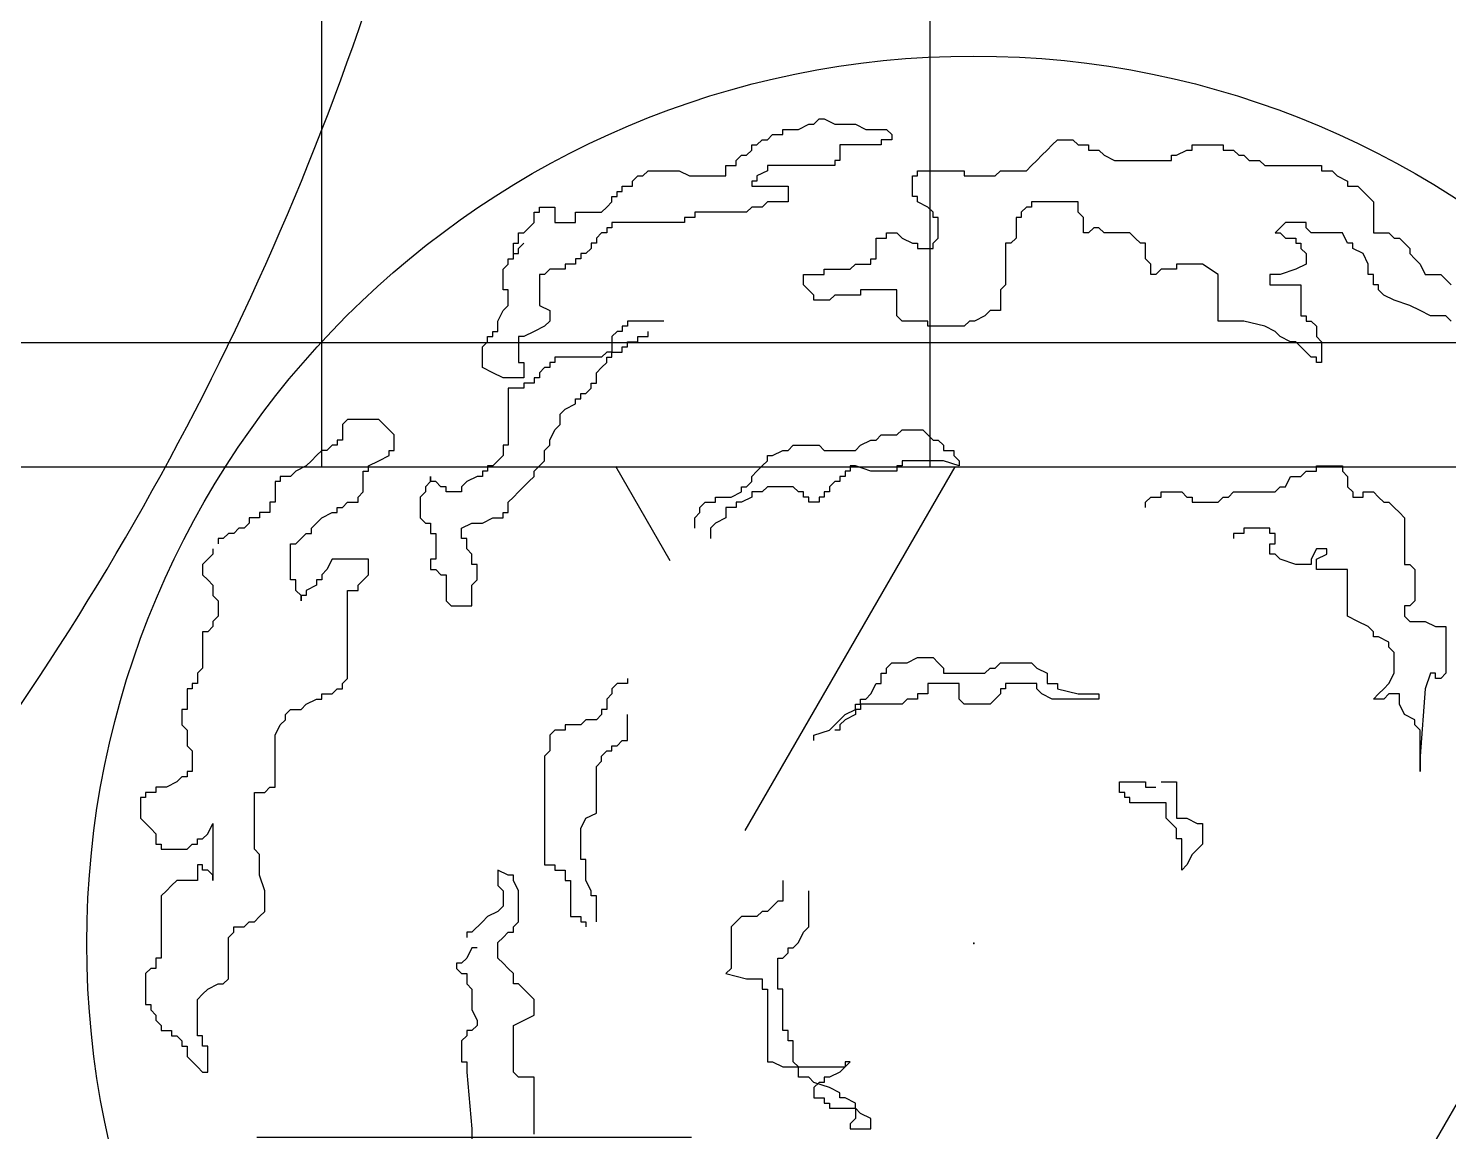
# Model space of a CAD drawing. Extents: x 941299 to 942979, y 2579300 to 2579597.
# Drawn here: x 942307.833 to 942310.427, y 2579403.168 to 2579405.182 of the extents above; entities that cross this region are included whole.
import ezdxf

# ---------------------------------------------------------------- set-up
doc = ezdxf.new("R2010")
doc.units = 0
doc.layers.add('fz', color=7, linetype='CONTINUOUS')
doc.layers.add('绿化工程', color=3, linetype='CONTINUOUS')

# ---------------------------------------------------------------- blocks, each defined once
blk = doc.blocks.new('dys')
at = {"layer": '绿化工程'}
for start, end in [(179.3736, 202.2438), (323.3736, 346.2438)]:
    blk.add_arc((0, 0), 5.3048, start, end, dxfattribs=at)
blk = doc.blocks.new('hg')
at = {"layer": '绿化工程', "color": 3}
for p, q in [((-0.2919, 1.4957), (-0.2824, 1.5051)), ((-0.2824, 1.5051), (-0.2729, 1.5051)), ((-0.2729, 1.5051), (-0.254, 1.4957)), ((-0.3486, 1.4767), (-0.3486, 1.4862)), ((-0.3486, 1.4862), (-0.3203, 1.4862)), ((-0.3203, 1.4862), (-0.3013, 1.4957)), ((-0.3013, 1.4957), (-0.2919, 1.4957)), ((-0.254, 1.4957), (-0.2162, 1.4957)), ((-0.2162, 1.4957), (-0.1972, 1.4862)), ((-0.1972, 1.4862), (-0.1594, 1.4862)), ((-0.1594, 1.4862), (-0.1499, 1.4767)), ((-0.4054, 1.4484), (-0.4054, 1.4578)), ((-0.4054, 1.4578), (-0.3959, 1.4578)), ((-0.3959, 1.4578), (-0.3865, 1.4673)), ((-0.3865, 1.4673), (-0.377, 1.4673)), ((-0.377, 1.4673), (-0.3676, 1.4767)), ((-0.3676, 1.4767), (-0.3486, 1.4767)), ((-0.1689, 1.4578), (-0.2446, 1.4578)), ((-0.2446, 1.4578), (-0.2446, 1.4295)), ((-0.1499, 1.4673), (-0.1689, 1.4673)), ((-0.1689, 1.4673), (-0.1689, 1.4578)), ((-0.1499, 1.4767), (-0.1499, 1.4673)), ((0.1339, 1.4484), (0.1434, 1.4578)), ((0.1434, 1.4578), (0.1529, 1.4673)), ((0.1529, 1.4673), (0.1812, 1.4673)), ((0.1812, 1.4673), (0.1907, 1.4578)), ((0.1907, 1.4578), (0.2096, 1.4578)), ((0.2096, 1.4578), (0.2096, 1.4484)), ((0.3989, 1.4484), (0.3989, 1.4578)), ((0.3989, 1.4578), (0.4557, 1.4578)), ((0.4557, 1.4578), (0.4557, 1.4484)), ((-0.4338, 1.4295), (-0.4243, 1.4389)), ((-0.4338, 1.42), (-0.4338, 1.4295)), ((-0.4243, 1.4389), (-0.4149, 1.4389)), ((-0.4149, 1.4389), (-0.4054, 1.4484)), ((-0.2446, 1.4295), (-0.254, 1.4295)), ((-0.254, 1.4295), (-0.254, 1.42)), ((0.1056, 1.42), (0.115, 1.4295)), ((0.115, 1.4295), (0.1245, 1.4389)), ((0.1245, 1.4389), (0.1339, 1.4484)), ((0.2096, 1.4484), (0.2286, 1.4484)), ((0.2286, 1.4484), (0.238, 1.4389)), ((0.238, 1.4389), (0.2569, 1.4295)), ((0.2569, 1.4295), (0.361, 1.4295)), ((0.361, 1.4295), (0.361, 1.4389)), ((0.361, 1.4389), (0.3705, 1.4389)), ((0.3705, 1.4389), (0.3894, 1.4484)), ((0.3894, 1.4484), (0.3989, 1.4484)), ((0.4557, 1.4484), (0.4746, 1.4484)), ((0.4746, 1.4484), (0.484, 1.4389)), ((0.484, 1.4389), (0.4935, 1.4389)), ((0.4935, 1.4389), (0.503, 1.4295)), ((0.503, 1.4295), (0.5219, 1.4295)), ((0.5219, 1.4295), (0.5314, 1.42)), ((-0.623, 1.3916), (-0.6136, 1.4011)), ((-0.6136, 1.4011), (-0.6041, 1.4011)), ((-0.6041, 1.4011), (-0.5947, 1.4105)), ((-0.5947, 1.4105), (-0.5379, 1.4105)), ((-0.5379, 1.4105), (-0.519, 1.4011)), ((-0.519, 1.4011), (-0.4527, 1.4011)), ((-0.4527, 1.4011), (-0.4527, 1.42)), ((-0.4527, 1.42), (-0.4338, 1.42)), ((-0.377, 1.4105), (-0.3959, 1.4011)), ((-0.3959, 1.4011), (-0.3959, 1.3916)), ((-0.377, 1.42), (-0.377, 1.4105)), ((-0.254, 1.42), (-0.377, 1.42)), ((-0.1121, 1.3633), (-0.1121, 1.4011)), ((-0.1121, 1.4011), (-0.1026, 1.4011)), ((-0.1026, 1.4011), (-0.1026, 1.4105)), ((-0.1026, 1.4105), (-0.0175, 1.4105)), ((-0.0175, 1.4105), (-0.0175, 1.4011)), ((-0.0175, 1.4011), (0.0204, 1.4011)), ((0.0015, 1.4011), (0.0393, 1.4011)), ((0.0393, 1.4011), (0.0488, 1.4105)), ((0.0488, 1.4105), (0.0961, 1.4105)), ((0.0961, 1.4105), (0.1056, 1.42)), ((0.5314, 1.42), (0.6354, 1.42)), ((0.6354, 1.42), (0.6354, 1.4105)), ((0.6354, 1.4105), (0.6544, 1.4105)), ((0.6544, 1.4105), (0.6638, 1.4011)), ((0.6638, 1.4011), (0.6827, 1.3916)), ((-0.642, 1.3727), (-0.642, 1.3822)), ((-0.642, 1.3822), (-0.623, 1.3822)), ((-0.623, 1.3822), (-0.623, 1.3916)), ((-0.3959, 1.3916), (-0.4054, 1.3916)), ((-0.4054, 1.3916), (-0.4054, 1.3822)), ((-0.4054, 1.3822), (-0.3392, 1.3822)), ((-0.3392, 1.3822), (-0.3392, 1.3538)), ((0.6827, 1.3916), (0.6827, 1.3822)), ((0.6827, 1.3822), (0.7017, 1.3822)), ((0.7017, 1.3822), (0.7111, 1.3727)), ((-0.6704, 1.3444), (-0.6609, 1.3538)), ((-0.6609, 1.3538), (-0.6609, 1.3633)), ((-0.6609, 1.3633), (-0.6514, 1.3633)), ((-0.6514, 1.3633), (-0.6514, 1.3727)), ((-0.6514, 1.3727), (-0.642, 1.3727)), ((-0.377, 1.3538), (-0.3865, 1.3444)), ((-0.3392, 1.3538), (-0.377, 1.3538)), ((-0.1026, 1.3633), (-0.1121, 1.3633)), ((-0.1026, 1.3538), (-0.1026, 1.3633)), ((-0.0837, 1.3444), (-0.1026, 1.3538)), ((0.1907, 1.3538), (0.1056, 1.3538)), ((0.1056, 1.3538), (0.1056, 1.3444)), ((0.1907, 1.3349), (0.1907, 1.3538)), ((0.7111, 1.3727), (0.7301, 1.3538)), ((0.7301, 1.3538), (0.7301, 1.2971)), ((-0.8028, 1.316), (-0.8028, 1.3349)), ((-0.8028, 1.3349), (-0.7934, 1.3349)), ((-0.7934, 1.3349), (-0.7934, 1.3444)), ((-0.7934, 1.3444), (-0.765, 1.3444)), ((-0.765, 1.3444), (-0.765, 1.316)), ((-0.7271, 1.316), (-0.7271, 1.3349)), ((-0.7271, 1.3349), (-0.6798, 1.3349)), ((-0.6798, 1.3349), (-0.6704, 1.3444)), ((-0.5095, 1.3254), (-0.5284, 1.3254)), ((-0.5284, 1.3254), (-0.5284, 1.316)), ((-0.4149, 1.3349), (-0.5095, 1.3349)), ((-0.5095, 1.3349), (-0.5095, 1.3254)), ((-0.4054, 1.3444), (-0.4149, 1.3349)), ((-0.3865, 1.3444), (-0.4054, 1.3444)), ((-0.0742, 1.3349), (-0.0837, 1.3444)), ((-0.0742, 1.3254), (-0.0742, 1.3349)), ((-0.0648, 1.3254), (-0.0742, 1.3254)), ((-0.0648, 1.2876), (-0.0648, 1.3254)), ((0.0866, 1.3254), (0.0772, 1.3254)), ((0.0772, 1.3254), (0.0772, 1.2876)), ((0.0961, 1.3444), (0.0866, 1.3349)), ((0.0866, 1.3349), (0.0866, 1.3254)), ((0.1056, 1.3444), (0.0961, 1.3444)), ((0.2002, 1.3254), (0.1907, 1.3349)), ((0.2002, 1.2971), (0.2002, 1.3254)), ((-0.8312, 1.2782), (-0.8312, 1.2971)), ((-0.8312, 1.2971), (-0.8218, 1.2971)), ((-0.8218, 1.2971), (-0.8028, 1.316)), ((-0.765, 1.316), (-0.7271, 1.316)), ((-0.6798, 1.2971), (-0.6893, 1.2876)), ((-0.6704, 1.2971), (-0.6798, 1.2971)), ((-0.6609, 1.3065), (-0.6704, 1.3065)), ((-0.6704, 1.3065), (-0.6704, 1.2971)), ((-0.5284, 1.316), (-0.6609, 1.316)), ((-0.6609, 1.316), (-0.6609, 1.3065)), ((-0.1594, 1.2876), (-0.1594, 1.2971)), ((-0.1594, 1.2971), (-0.1405, 1.2971)), ((-0.1405, 1.2971), (-0.131, 1.2876)), ((0.2096, 1.2971), (0.2002, 1.2971)), ((0.2191, 1.3065), (0.2096, 1.2971)), ((0.2286, 1.3065), (0.2191, 1.3065)), ((0.238, 1.2971), (0.2286, 1.3065)), ((0.2853, 1.2971), (0.238, 1.2971)), ((0.2948, 1.2876), (0.2853, 1.2971)), ((0.5597, 1.3065), (0.5503, 1.2971)), ((0.5503, 1.2971), (0.5597, 1.2971)), ((0.5692, 1.316), (0.5597, 1.3065)), ((0.5597, 1.2971), (0.5692, 1.2876)), ((0.607, 1.316), (0.5692, 1.316)), ((0.607, 1.3065), (0.607, 1.316)), ((0.6165, 1.2971), (0.607, 1.3065)), ((0.6733, 1.2971), (0.6165, 1.2971)), ((0.6827, 1.2782), (0.6733, 1.2971)), ((0.7301, 1.2971), (0.7584, 1.2971)), ((0.7584, 1.2971), (0.7679, 1.2876)), ((-0.8407, 1.2593), (-0.8407, 1.2782)), ((-0.8407, 1.2782), (-0.8312, 1.2782)), ((-0.8312, 1.2687), (-0.8218, 1.2782)), ((-0.6893, 1.2782), (-0.6987, 1.2782)), ((-0.6987, 1.2782), (-0.6987, 1.2687)), ((-0.6893, 1.2876), (-0.6893, 1.2782)), ((-0.1783, 1.2498), (-0.1783, 1.2876)), ((-0.1783, 1.2876), (-0.1594, 1.2876)), ((-0.131, 1.2876), (-0.1121, 1.2782)), ((-0.1121, 1.2782), (-0.1026, 1.2782)), ((-0.1026, 1.2782), (-0.1026, 1.2687)), ((-0.0742, 1.2782), (-0.0648, 1.2876)), ((-0.0742, 1.2687), (-0.0742, 1.2782)), ((0.0677, 1.2782), (0.0582, 1.2782)), ((0.0582, 1.2782), (0.0582, 1.2025)), ((0.0772, 1.2876), (0.0677, 1.2782)), ((0.3043, 1.2782), (0.2948, 1.2876)), ((0.3137, 1.2782), (0.3043, 1.2782)), ((0.3137, 1.2498), (0.3137, 1.2782)), ((0.5692, 1.2876), (0.5881, 1.2876)), ((0.5881, 1.2876), (0.5881, 1.2782)), ((0.5881, 1.2782), (0.5976, 1.2782)), ((0.5976, 1.2782), (0.5976, 1.2687)), ((0.6922, 1.2782), (0.6827, 1.2782)), ((0.6922, 1.2687), (0.6922, 1.2782)), ((0.7679, 1.2876), (0.7774, 1.2876)), ((0.7774, 1.2876), (0.7963, 1.2687)), ((-0.8501, 1.2403), (-0.8501, 1.2498)), ((-0.8501, 1.2498), (-0.8407, 1.2498)), ((-0.8407, 1.2498), (-0.8407, 1.2593)), ((-0.8407, 1.2593), (-0.8312, 1.2593)), ((-0.8312, 1.2593), (-0.8312, 1.2687)), ((-0.7177, 1.2498), (-0.7271, 1.2498)), ((-0.7271, 1.2498), (-0.7271, 1.2403)), ((-0.7082, 1.2593), (-0.7177, 1.2593)), ((-0.7177, 1.2593), (-0.7177, 1.2498)), ((-0.6987, 1.2687), (-0.7082, 1.2593)), ((-0.1878, 1.2403), (-0.1878, 1.2498)), ((-0.1878, 1.2498), (-0.1783, 1.2498)), ((-0.1026, 1.2687), (-0.0742, 1.2687)), ((0.3232, 1.2403), (0.3137, 1.2498)), ((0.5976, 1.2687), (0.607, 1.2593)), ((0.607, 1.2593), (0.607, 1.2403)), ((0.7111, 1.2593), (0.6922, 1.2687)), ((0.7206, 1.2403), (0.7111, 1.2593)), ((0.7963, 1.2687), (0.7963, 1.2593)), ((0.7963, 1.2593), (0.8058, 1.2498)), ((0.8058, 1.2498), (0.8152, 1.2403)), ((-0.8596, 1.2309), (-0.8501, 1.2403)), ((-0.8596, 1.1931), (-0.8596, 1.2309)), ((-0.7839, 1.2214), (-0.7934, 1.2214)), ((-0.7934, 1.2214), (-0.7934, 1.1647)), ((-0.7744, 1.2309), (-0.7839, 1.2214)), ((-0.7461, 1.2309), (-0.7744, 1.2309)), ((-0.7271, 1.2403), (-0.7461, 1.2403)), ((-0.7461, 1.2403), (-0.7461, 1.2309)), ((-0.3108, 1.2025), (-0.3108, 1.2214)), ((-0.3108, 1.2214), (-0.2729, 1.2214)), ((-0.2729, 1.2214), (-0.2729, 1.2309)), ((-0.2729, 1.2309), (-0.2256, 1.2309)), ((-0.2256, 1.2309), (-0.2162, 1.2403)), ((-0.2162, 1.2403), (-0.1878, 1.2403)), ((0.3232, 1.2214), (0.3232, 1.2403)), ((0.3326, 1.2214), (0.3232, 1.2214)), ((0.3421, 1.2309), (0.3326, 1.2214)), ((0.3705, 1.2309), (0.3421, 1.2309)), ((0.4178, 1.2403), (0.3705, 1.2403)), ((0.3705, 1.2403), (0.3705, 1.2309)), ((0.4462, 1.2214), (0.4178, 1.2403)), ((0.4462, 1.1363), (0.4462, 1.2214)), ((0.5597, 1.2214), (0.5408, 1.2214)), ((0.5408, 1.2214), (0.5408, 1.2025)), ((0.5881, 1.2309), (0.5597, 1.2214)), ((0.607, 1.2403), (0.5881, 1.2309)), ((0.7206, 1.2214), (0.7206, 1.2403)), ((0.7301, 1.2214), (0.7206, 1.2214)), ((0.7301, 1.2025), (0.7301, 1.2214)), ((0.8152, 1.2403), (0.8247, 1.2214)), ((0.8247, 1.2214), (0.8531, 1.2214)), ((0.8531, 1.2214), (0.872, 1.2025)), ((-0.2919, 1.1836), (-0.3108, 1.2025)), ((0.0582, 1.2025), (0.0488, 1.1931)), ((0.5408, 1.2025), (0.5976, 1.2025)), ((0.5976, 1.2025), (0.5976, 1.1458)), ((0.7395, 1.2025), (0.7301, 1.2025)), ((0.7395, 1.1931), (0.7395, 1.2025)), ((-0.8501, 1.1931), (-0.8596, 1.1931)), ((-0.8501, 1.1647), (-0.8501, 1.1931)), ((-0.2919, 1.1742), (-0.2919, 1.1836)), ((-0.2635, 1.1742), (-0.2919, 1.1742)), ((-0.254, 1.1836), (-0.2635, 1.1742)), ((-0.2067, 1.1836), (-0.254, 1.1836)), ((-0.1405, 1.1931), (-0.2067, 1.1931)), ((-0.2067, 1.1931), (-0.2067, 1.1836)), ((-0.1405, 1.1458), (-0.1405, 1.1931)), ((0.0488, 1.1931), (0.0488, 1.1552)), ((0.749, 1.1836), (0.7395, 1.1931)), ((0.7679, 1.1742), (0.749, 1.1836)), ((0.7963, 1.1647), (0.7679, 1.1742)), ((-0.8691, 1.1363), (-0.8596, 1.1552)), ((-0.8596, 1.1552), (-0.8501, 1.1647)), ((-0.7934, 1.1647), (-0.7744, 1.1552)), ((-0.7744, 1.1552), (-0.7744, 1.1363)), ((-0.131, 1.1363), (-0.1405, 1.1458)), ((0.0204, 1.1458), (0.0015, 1.1363)), ((0.0299, 1.1552), (0.0204, 1.1458)), ((0.0488, 1.1552), (0.0299, 1.1552)), ((0.5976, 1.1458), (0.607, 1.1458)), ((0.607, 1.1458), (0.607, 1.1363)), ((0.8152, 1.1552), (0.7963, 1.1647)), ((0.8341, 1.1458), (0.8152, 1.1552)), ((0.8625, 1.1458), (0.8341, 1.1458)), ((0.872, 1.1363), (0.8625, 1.1458)), ((-0.8785, 1.108), (-0.8785, 1.1174)), ((-0.8785, 1.1174), (-0.8691, 1.1174)), ((-0.8691, 1.1174), (-0.8691, 1.1363)), ((-0.8028, 1.1174), (-0.8218, 1.108)), ((-0.7839, 1.1269), (-0.8028, 1.1174)), ((-0.7744, 1.1363), (-0.7839, 1.1269)), ((-0.6514, 1.1174), (-0.6609, 1.108)), ((-0.642, 1.1174), (-0.6514, 1.1174)), ((-0.6325, 1.1269), (-0.642, 1.1269)), ((-0.642, 1.1269), (-0.642, 1.1174)), ((-0.5663, 1.1363), (-0.6325, 1.1363)), ((-0.6325, 1.1363), (-0.6325, 1.1269)), ((-0.5947, 1.108), (-0.5947, 1.1174)), ((-0.0837, 1.1363), (-0.131, 1.1363)), ((-0.0837, 1.1269), (-0.0837, 1.1363)), ((-0.0175, 1.1269), (-0.0837, 1.1269)), ((-0.008, 1.1363), (-0.0175, 1.1269)), ((0.0015, 1.1363), (-0.008, 1.1363)), ((0.4935, 1.1363), (0.4462, 1.1363)), ((0.5314, 1.1269), (0.4935, 1.1363)), ((0.5503, 1.1174), (0.5314, 1.1269)), ((0.5597, 1.108), (0.5503, 1.1174)), ((0.607, 1.1363), (0.6165, 1.1363)), ((0.6165, 1.1363), (0.626, 1.1269)), ((0.626, 1.1269), (0.626, 1.108)), ((-0.8974, 1.089), (-0.888, 1.0985)), ((-0.888, 1.0985), (-0.888, 1.108)), ((-0.888, 1.108), (-0.8785, 1.108)), ((-0.8218, 1.108), (-0.8312, 1.108)), ((-0.8312, 1.108), (-0.8312, 1.0607)), ((-0.6609, 1.108), (-0.6609, 1.0796)), ((-0.6325, 1.089), (-0.6325, 1.0985)), ((-0.6325, 1.0985), (-0.6136, 1.0985)), ((-0.6136, 1.0985), (-0.6136, 1.108)), ((-0.6136, 1.108), (-0.5947, 1.108)), ((0.5787, 1.0985), (0.5597, 1.108)), ((0.5881, 1.0985), (0.5787, 1.0985)), ((0.607, 1.0796), (0.5881, 1.0985)), ((0.626, 1.108), (0.6354, 1.0985)), ((0.6354, 1.0985), (0.6354, 1.0607)), ((-0.8974, 1.0512), (-0.8974, 1.089)), ((-0.6798, 1.0701), (-0.765, 1.0701)), ((-0.765, 1.0701), (-0.765, 1.0607)), ((-0.6704, 1.0796), (-0.6798, 1.0701)), ((-0.6609, 1.0796), (-0.6704, 1.0796)), ((-0.6704, 1.0607), (-0.6704, 1.0701)), ((-0.6704, 1.0701), (-0.6609, 1.0701)), ((-0.6609, 1.0701), (-0.6609, 1.0796)), ((-0.6609, 1.0796), (-0.642, 1.0796)), ((-0.642, 1.0796), (-0.642, 1.089)), ((-0.642, 1.089), (-0.6325, 1.089)), ((0.6165, 1.0701), (0.607, 1.0796)), ((0.626, 1.0701), (0.6165, 1.0701)), ((0.626, 1.0607), (0.626, 1.0701)), ((-0.8785, 1.0418), (-0.8974, 1.0512)), ((-0.8596, 1.0323), (-0.8785, 1.0418)), ((-0.8312, 1.0607), (-0.8218, 1.0607)), ((-0.8218, 1.0607), (-0.8218, 1.0323)), ((-0.7839, 1.0512), (-0.7934, 1.0418)), ((-0.7934, 1.0418), (-0.7934, 1.0323)), ((-0.7744, 1.0512), (-0.7839, 1.0512)), ((-0.765, 1.0607), (-0.7744, 1.0607)), ((-0.7744, 1.0607), (-0.7744, 1.0512)), ((-0.6893, 1.0418), (-0.6798, 1.0512)), ((-0.6893, 1.0229), (-0.6893, 1.0418)), ((-0.6798, 1.0512), (-0.6704, 1.0607)), ((0.6354, 1.0607), (0.626, 1.0607)), ((-0.8218, 1.0323), (-0.8596, 1.0323)), ((-0.8218, 1.0134), (-0.8501, 1.0134)), ((-0.8501, 1.0134), (-0.8501, 0.9094)), ((-0.8028, 1.0229), (-0.8218, 1.0229)), ((-0.8218, 1.0229), (-0.8218, 1.0134)), ((-0.7934, 1.0323), (-0.8028, 1.0323)), ((-0.8028, 1.0323), (-0.8028, 1.0229)), ((-0.7082, 1.0039), (-0.6987, 1.0134)), ((-0.6987, 1.0134), (-0.6987, 1.0229)), ((-0.6987, 1.0229), (-0.6893, 1.0229)), ((-0.7271, 0.985), (-0.7271, 0.9945)), ((-0.7271, 0.9945), (-0.7177, 0.9945)), ((-0.7177, 0.9945), (-0.7177, 1.0039)), ((-0.7177, 1.0039), (-0.7082, 1.0039)), ((-0.7555, 0.9661), (-0.7461, 0.9756)), ((-0.7555, 0.9472), (-0.7555, 0.9661)), ((-0.7461, 0.9756), (-0.7271, 0.985)), ((-1.1435, 0.9567), (-1.1529, 0.9472)), ((-1.1529, 0.9472), (-1.1529, 0.9188)), ((-1.0867, 0.9567), (-1.1435, 0.9567)), ((-1.0772, 0.9472), (-1.0867, 0.9567)), ((-1.0678, 0.9378), (-1.0772, 0.9472)), ((-1.0583, 0.9283), (-1.0678, 0.9378)), ((-0.7744, 0.9188), (-0.765, 0.9378)), ((-0.765, 0.9378), (-0.7555, 0.9472)), ((-0.1405, 0.9283), (-0.131, 0.9378)), ((-0.131, 0.9378), (-0.0932, 0.9378)), ((-0.0932, 0.9378), (-0.0837, 0.9283)), ((-1.1719, 0.9094), (-1.1813, 0.8999)), ((-1.1624, 0.9094), (-1.1719, 0.9094)), ((-1.1529, 0.9188), (-1.1624, 0.9188)), ((-1.1624, 0.9188), (-1.1624, 0.9094)), ((-1.0583, 0.8999), (-1.0583, 0.9283)), ((-0.8501, 0.9094), (-0.8596, 0.9094)), ((-0.8596, 0.9094), (-0.8596, 0.8905)), ((-0.7839, 0.8999), (-0.7744, 0.9094)), ((-0.7744, 0.9094), (-0.7744, 0.9188)), ((-0.3392, 0.8999), (-0.3297, 0.9094)), ((-0.3297, 0.9094), (-0.2824, 0.9094)), ((-0.2824, 0.9094), (-0.2729, 0.8999)), ((-0.2162, 0.8999), (-0.2067, 0.9094)), ((-0.2067, 0.9094), (-0.1878, 0.9188)), ((-0.1878, 0.9188), (-0.1783, 0.9188)), ((-0.1783, 0.9188), (-0.1689, 0.9283)), ((-0.1689, 0.9283), (-0.1405, 0.9283)), ((-0.0837, 0.9283), (-0.0742, 0.9188)), ((-0.0742, 0.9188), (-0.0648, 0.9188)), ((-0.0648, 0.9188), (-0.0553, 0.9094)), ((-0.0553, 0.9094), (-0.0553, 0.8999)), ((-1.2002, 0.8905), (-1.2097, 0.881)), ((-1.1908, 0.8999), (-1.2002, 0.8905)), ((-1.1813, 0.8999), (-1.1908, 0.8999)), ((-1.0867, 0.881), (-1.0678, 0.8905)), ((-1.0678, 0.8905), (-1.0678, 0.8999)), ((-1.0678, 0.8999), (-1.0583, 0.8999)), ((-0.8596, 0.8905), (-0.8691, 0.881)), ((-0.7839, 0.881), (-0.7839, 0.8999)), ((-0.377, 0.881), (-0.377, 0.8905)), ((-0.377, 0.8905), (-0.3676, 0.8905)), ((-0.3676, 0.8905), (-0.3486, 0.8999)), ((-0.3486, 0.8999), (-0.3392, 0.8999)), ((-0.2729, 0.8999), (-0.2162, 0.8999)), ((-0.0553, 0.8999), (-0.0364, 0.8999)), ((-0.0364, 0.8999), (-0.0364, 0.8905)), ((-0.0364, 0.8905), (-0.0269, 0.881)), ((-1.2381, 0.8621), (-1.2476, 0.8527)), ((-1.2192, 0.8716), (-1.2381, 0.8621)), ((-1.2097, 0.881), (-1.2192, 0.8716)), ((-1.1151, 0.8243), (-1.1151, 0.8621)), ((-1.1151, 0.8621), (-1.1056, 0.8621)), ((-1.1056, 0.8716), (-1.0867, 0.881)), ((-1.1056, 0.8621), (-1.1056, 0.8716)), ((-0.888, 0.8621), (-0.8974, 0.8621)), ((-0.8974, 0.8621), (-0.8974, 0.8527)), ((-0.8785, 0.8716), (-0.888, 0.8716)), ((-0.888, 0.8716), (-0.888, 0.8621)), ((-0.8691, 0.881), (-0.8785, 0.8716)), ((-0.8028, 0.8621), (-0.7934, 0.8716)), ((-0.8028, 0.8527), (-0.8028, 0.8621)), ((-0.7934, 0.8716), (-0.7839, 0.881)), ((-0.4054, 0.8527), (-0.3959, 0.8621)), ((-0.3959, 0.8621), (-0.3865, 0.8716)), ((-0.3865, 0.8716), (-0.377, 0.881)), ((-0.2256, 0.8621), (-0.2351, 0.8621)), ((-0.2351, 0.8621), (-0.2351, 0.8527)), ((-0.2162, 0.8716), (-0.2256, 0.8716)), ((-0.2256, 0.8716), (-0.2256, 0.8621)), ((-0.1878, 0.8621), (-0.2162, 0.8716)), ((-0.1405, 0.8621), (-0.1878, 0.8621)), ((-0.131, 0.8716), (-0.1405, 0.8716)), ((-0.1405, 0.8716), (-0.1405, 0.8621)), ((-0.0553, 0.881), (-0.131, 0.881)), ((-0.131, 0.881), (-0.131, 0.8716)), ((-0.0269, 0.8716), (-0.0553, 0.881)), ((-0.0269, 0.881), (-0.0269, 0.8716)), ((0.5976, 0.8527), (0.607, 0.8621)), ((0.607, 0.8621), (0.626, 0.8621)), ((0.626, 0.8621), (0.626, 0.8716)), ((0.626, 0.8716), (0.6733, 0.8716)), ((0.6733, 0.8716), (0.6733, 0.8621)), ((0.6733, 0.8621), (0.6827, 0.8527)), ((-1.2665, 0.8432), (-1.2759, 0.8432)), ((-1.2759, 0.8432), (-1.2759, 0.8054)), ((-1.2476, 0.8527), (-1.2665, 0.8527)), ((-1.2665, 0.8527), (-1.2665, 0.8432)), ((-0.9921, 0.8432), (-1.0015, 0.8337)), ((-1.0015, 0.8337), (-1.0015, 0.8243)), ((-0.9921, 0.8432), (-0.9921, 0.8527)), ((-0.9921, 0.8527), (-0.9921, 0.8432)), ((-0.9826, 0.8432), (-0.9921, 0.8432)), ((-0.9731, 0.8337), (-0.9826, 0.8432)), ((-0.9637, 0.8337), (-0.9731, 0.8337)), ((-0.9637, 0.8243), (-0.9637, 0.8337)), ((-0.9258, 0.8432), (-0.9353, 0.8337)), ((-0.9353, 0.8337), (-0.9353, 0.8243)), ((-0.9069, 0.8527), (-0.9258, 0.8432)), ((-0.8974, 0.8527), (-0.9069, 0.8527)), ((-0.8312, 0.8243), (-0.8123, 0.8432)), ((-0.8123, 0.8432), (-0.8028, 0.8527)), ((-0.4243, 0.8243), (-0.4243, 0.8337)), ((-0.4243, 0.8337), (-0.4149, 0.8337)), ((-0.4149, 0.8337), (-0.4054, 0.8432)), ((-0.4054, 0.8432), (-0.4054, 0.8527)), ((-0.377, 0.8337), (-0.3865, 0.8243)), ((-0.3297, 0.8337), (-0.377, 0.8337)), ((-0.3203, 0.8243), (-0.3297, 0.8337)), ((-0.254, 0.8432), (-0.2635, 0.8337)), ((-0.2635, 0.8337), (-0.2635, 0.8243)), ((-0.2446, 0.8432), (-0.254, 0.8432)), ((-0.2351, 0.8527), (-0.2446, 0.8527)), ((-0.2446, 0.8527), (-0.2446, 0.8432)), ((0.5503, 0.8243), (0.5597, 0.8337)), ((0.5597, 0.8337), (0.5692, 0.8337)), ((0.5692, 0.8337), (0.5787, 0.8527)), ((0.5787, 0.8527), (0.5976, 0.8527)), ((0.6827, 0.8527), (0.6827, 0.8337)), ((0.6827, 0.8337), (0.6922, 0.8243)), ((-1.2759, 0.8054), (-1.2854, 0.8054)), ((-1.2854, 0.8054), (-1.2854, 0.7865)), ((-1.1529, 0.7959), (-1.1435, 0.8054)), ((-1.1435, 0.8054), (-1.1245, 0.8054)), ((-1.1245, 0.8148), (-1.1151, 0.8243)), ((-1.1245, 0.8054), (-1.1245, 0.8148)), ((-1.0015, 0.8243), (-1.011, 0.8148)), ((-1.011, 0.8148), (-1.011, 0.777)), ((-0.9353, 0.8243), (-0.9637, 0.8243)), ((-0.8501, 0.8054), (-0.8407, 0.8148)), ((-0.8501, 0.7865), (-0.8501, 0.8054)), ((-0.8407, 0.8148), (-0.8312, 0.8243)), ((-0.5, 0.7959), (-0.4906, 0.8054)), ((-0.4906, 0.8054), (-0.4716, 0.8054)), ((-0.4716, 0.8054), (-0.4716, 0.8148)), ((-0.4716, 0.8148), (-0.4433, 0.8148)), ((-0.4433, 0.8148), (-0.4243, 0.8243)), ((-0.4243, 0.8054), (-0.4338, 0.8054)), ((-0.4338, 0.8054), (-0.4338, 0.7959)), ((-0.4054, 0.8148), (-0.4243, 0.8054)), ((-0.3865, 0.8243), (-0.4054, 0.8243)), ((-0.4054, 0.8243), (-0.4054, 0.8148)), ((-0.3108, 0.8243), (-0.3203, 0.8243)), ((-0.3108, 0.8148), (-0.3108, 0.8243)), ((-0.3013, 0.8148), (-0.3108, 0.8148)), ((-0.3013, 0.8054), (-0.3013, 0.8148)), ((-0.2824, 0.8054), (-0.3013, 0.8054)), ((-0.2729, 0.8148), (-0.2824, 0.8148)), ((-0.2824, 0.8148), (-0.2824, 0.8054)), ((-0.2635, 0.8243), (-0.2729, 0.8243)), ((-0.2729, 0.8243), (-0.2729, 0.8148)), ((0.3137, 0.8054), (0.3232, 0.8148)), ((0.3137, 0.7959), (0.3137, 0.8054)), ((0.3232, 0.8148), (0.3421, 0.8148)), ((0.3421, 0.8148), (0.3421, 0.8243)), ((0.3421, 0.8243), (0.38, 0.8243)), ((0.38, 0.8243), (0.3894, 0.8148)), ((0.3894, 0.8148), (0.3989, 0.8148)), ((0.3989, 0.8148), (0.3989, 0.8054)), ((0.3989, 0.8054), (0.4462, 0.8054)), ((0.4462, 0.8054), (0.4557, 0.8148)), ((0.4557, 0.8148), (0.4651, 0.8148)), ((0.4651, 0.8148), (0.4746, 0.8243)), ((0.4746, 0.8243), (0.5503, 0.8243)), ((0.6922, 0.8243), (0.6922, 0.8148)), ((0.6922, 0.8148), (0.7111, 0.8148)), ((0.7111, 0.8148), (0.7111, 0.8243)), ((0.7111, 0.8243), (0.7301, 0.8243)), ((0.7301, 0.8243), (0.7395, 0.8148)), ((0.7395, 0.8148), (0.749, 0.8054)), ((0.749, 0.8054), (0.7584, 0.8054)), ((0.7584, 0.8054), (0.7679, 0.7959)), ((-1.2854, 0.7865), (-1.3043, 0.7865)), ((-1.3043, 0.7865), (-1.3043, 0.777)), ((-1.1908, 0.777), (-1.1719, 0.7865)), ((-1.1719, 0.7865), (-1.1624, 0.7865)), ((-1.1624, 0.7865), (-1.1624, 0.7959)), ((-1.1624, 0.7959), (-1.1529, 0.7959)), ((-0.8596, 0.777), (-0.8596, 0.7865)), ((-0.8596, 0.7865), (-0.8501, 0.7865)), ((-0.5095, 0.777), (-0.5, 0.7865)), ((-0.5, 0.7865), (-0.5, 0.7959)), ((-0.4338, 0.7959), (-0.4527, 0.7959)), ((-0.4527, 0.7959), (-0.4527, 0.777)), ((0.7679, 0.7959), (0.7774, 0.7865)), ((0.7774, 0.7865), (0.7868, 0.777)), ((-1.3422, 0.7581), (-1.3516, 0.7486)), ((-1.3327, 0.7581), (-1.3422, 0.7581)), ((-1.3233, 0.7675), (-1.3327, 0.7581)), ((-1.3043, 0.777), (-1.3233, 0.777)), ((-1.3233, 0.777), (-1.3233, 0.7675)), ((-1.2097, 0.7581), (-1.2002, 0.7675)), ((-1.2097, 0.7486), (-1.2097, 0.7581)), ((-1.2002, 0.7675), (-1.1908, 0.777)), ((-1.011, 0.777), (-1.0015, 0.7675)), ((-1.0015, 0.7675), (-0.9921, 0.7675)), ((-0.9921, 0.7675), (-0.9921, 0.7486)), ((-0.9353, 0.7581), (-0.9164, 0.7675)), ((-0.9353, 0.7392), (-0.9353, 0.7581)), ((-0.9164, 0.7675), (-0.8974, 0.7675)), ((-0.8974, 0.7675), (-0.8785, 0.777)), ((-0.8785, 0.777), (-0.8596, 0.777)), ((-0.5095, 0.7581), (-0.5095, 0.777)), ((-0.4716, 0.7675), (-0.4811, 0.7581)), ((-0.4811, 0.7581), (-0.4811, 0.7392)), ((-0.4527, 0.777), (-0.4716, 0.7675)), ((0.5408, 0.7581), (0.4935, 0.7581)), ((0.4935, 0.7581), (0.4935, 0.7486)), ((0.5408, 0.7486), (0.5408, 0.7581)), ((0.7868, 0.777), (0.7868, 0.6919)), ((-1.3706, 0.7392), (-1.38, 0.7392)), ((-1.38, 0.7392), (-1.38, 0.7297)), ((-1.3611, 0.7486), (-1.3706, 0.7392)), ((-1.3516, 0.7486), (-1.3611, 0.7486)), ((-1.2476, 0.6635), (-1.2476, 0.7297)), ((-1.2476, 0.7297), (-1.2381, 0.7297)), ((-1.2381, 0.7297), (-1.2286, 0.7392)), ((-1.2286, 0.7392), (-1.2192, 0.7486)), ((-1.2192, 0.7486), (-1.2097, 0.7486)), ((-0.9921, 0.7486), (-0.9826, 0.7486)), ((-0.9826, 0.7486), (-0.9826, 0.7014)), ((-0.9258, 0.7392), (-0.9353, 0.7392)), ((-0.9258, 0.7203), (-0.9258, 0.7392)), ((0.4935, 0.7486), (0.4746, 0.7486)), ((0.4746, 0.7486), (0.4746, 0.7392)), ((0.5503, 0.7486), (0.5408, 0.7486)), ((0.5408, 0.7108), (0.5408, 0.7297)), ((0.5408, 0.7297), (0.5503, 0.7297)), ((0.5503, 0.7297), (0.5503, 0.7486)), ((-1.3989, 0.7014), (-1.4084, 0.6919)), ((-1.3895, 0.7108), (-1.3989, 0.7014)), ((-1.3895, 0.7203), (-1.3895, 0.7108)), ((-1.1719, 0.7014), (-1.1813, 0.6824)), ((-1.1056, 0.7014), (-1.1719, 0.7014)), ((-1.1056, 0.673), (-1.1056, 0.7014)), ((-0.9826, 0.7014), (-0.9921, 0.7014)), ((-0.9921, 0.7014), (-0.9921, 0.6824)), ((-0.9164, 0.7108), (-0.9258, 0.7203)), ((-0.9164, 0.6919), (-0.9164, 0.7108)), ((0.5503, 0.7108), (0.5408, 0.7108)), ((0.5597, 0.7014), (0.5503, 0.7108)), ((0.5881, 0.6919), (0.5597, 0.7014)), ((0.626, 0.7203), (0.6165, 0.7014)), ((0.6165, 0.7014), (0.6165, 0.6919)), ((0.6449, 0.7203), (0.626, 0.7203)), ((0.626, 0.7014), (0.6449, 0.7108)), ((0.626, 0.6824), (0.626, 0.7014)), ((0.6449, 0.7108), (0.6449, 0.7203)), ((-1.4084, 0.6919), (-1.4084, 0.673)), ((-1.1813, 0.6824), (-1.1908, 0.673)), ((-0.9921, 0.6824), (-0.9826, 0.6824)), ((-0.9826, 0.6824), (-0.9731, 0.673)), ((-0.9069, 0.6919), (-0.9164, 0.6919)), ((-0.9069, 0.6635), (-0.9069, 0.6919)), ((0.6165, 0.6919), (0.5881, 0.6919)), ((0.6827, 0.6824), (0.626, 0.6824)), ((0.6827, 0.5973), (0.6827, 0.6824)), ((0.7868, 0.6919), (0.7963, 0.6919)), ((0.7963, 0.6919), (0.8058, 0.6824)), ((0.8058, 0.6824), (0.8058, 0.6257)), ((-1.4084, 0.673), (-1.3989, 0.6635)), ((-1.3989, 0.6635), (-1.3895, 0.6541)), ((-1.3895, 0.6541), (-1.3895, 0.6352)), ((-1.2381, 0.6635), (-1.2476, 0.6635)), ((-1.2381, 0.6446), (-1.2381, 0.6635)), ((-1.2002, 0.6541), (-1.2192, 0.6446)), ((-1.1908, 0.6635), (-1.2002, 0.6635)), ((-1.2002, 0.6635), (-1.2002, 0.6541)), ((-1.1908, 0.673), (-1.1908, 0.6635)), ((-1.1245, 0.6541), (-1.1056, 0.673)), ((-1.1245, 0.6446), (-1.1245, 0.6541)), ((-0.9731, 0.673), (-0.9637, 0.673)), ((-0.9637, 0.673), (-0.9637, 0.6257)), ((-0.9164, 0.6541), (-0.9069, 0.6635)), ((-0.9164, 0.6163), (-0.9164, 0.6541)), ((-1.3895, 0.6352), (-1.38, 0.6257)), ((-1.38, 0.6257), (-1.38, 0.5973)), ((-1.2286, 0.6352), (-1.2381, 0.6446)), ((-1.2192, 0.6352), (-1.2286, 0.6352)), ((-1.2286, 0.6352), (-1.2286, 0.6257)), ((-1.2286, 0.6257), (-1.2286, 0.6352)), ((-1.2192, 0.6446), (-1.2192, 0.6352)), ((-1.1435, 0.4839), (-1.1435, 0.6446)), ((-1.1435, 0.6446), (-1.1245, 0.6446)), ((-0.9637, 0.6257), (-0.9542, 0.6163)), ((0.8058, 0.6257), (0.7963, 0.6163)), ((-1.38, 0.5973), (-1.3895, 0.5879)), ((-0.9542, 0.6163), (-0.9164, 0.6163)), ((0.7017, 0.5879), (0.6827, 0.5973)), ((0.7963, 0.6163), (0.7868, 0.6163)), ((0.7868, 0.6163), (0.7868, 0.5973)), ((0.7868, 0.5973), (0.7963, 0.5879)), ((-1.3895, 0.5784), (-1.3989, 0.569)), ((-1.3895, 0.5879), (-1.3895, 0.5784)), ((0.7206, 0.5784), (0.7017, 0.5879)), ((0.7301, 0.569), (0.7206, 0.5784)), ((0.7963, 0.5879), (0.8247, 0.5879)), ((0.8247, 0.5879), (0.8436, 0.5784)), ((0.8436, 0.5784), (0.8625, 0.5784)), ((0.8625, 0.5784), (0.8625, 0.4933)), ((-1.3989, 0.569), (-1.4084, 0.569)), ((-1.4084, 0.569), (-1.4084, 0.5028)), ((0.7301, 0.5595), (0.7301, 0.569)), ((0.7395, 0.5595), (0.7301, 0.5595)), ((0.7584, 0.5501), (0.7395, 0.5595)), ((0.7584, 0.5406), (0.7584, 0.5501)), ((-0.1215, 0.5122), (-0.1026, 0.5217)), ((-0.1026, 0.5217), (-0.0742, 0.5217)), ((-0.0742, 0.5217), (-0.0648, 0.5122)), ((0.7679, 0.5312), (0.7584, 0.5406)), ((0.7679, 0.4933), (0.7679, 0.5312)), ((-1.4084, 0.5028), (-1.4179, 0.4933)), ((-1.4179, 0.4933), (-1.4179, 0.4744)), ((-0.1689, 0.4744), (-0.1689, 0.4933)), ((-0.1689, 0.4933), (-0.1594, 0.4933)), ((-0.1594, 0.5028), (-0.1499, 0.5122)), ((-0.1594, 0.4933), (-0.1594, 0.5028)), ((-0.1499, 0.5122), (-0.1215, 0.5122)), ((-0.0648, 0.5122), (-0.0553, 0.5028)), ((-0.0553, 0.5028), (-0.0553, 0.4933)), ((-0.0553, 0.4933), (0.0204, 0.4933)), ((0.0204, 0.4933), (0.0299, 0.5028)), ((0.0299, 0.5028), (0.0393, 0.5028)), ((0.0393, 0.5028), (0.0488, 0.5122)), ((0.0488, 0.5122), (0.1056, 0.5122)), ((0.1056, 0.5122), (0.115, 0.5028)), ((0.115, 0.5028), (0.1339, 0.4933)), ((0.1339, 0.4933), (0.1339, 0.4744)), ((0.7584, 0.4744), (0.7679, 0.4933)), ((0.8341, 0.4933), (0.8247, 0.465)), ((0.8436, 0.4933), (0.8341, 0.4933)), ((0.8436, 0.4839), (0.8436, 0.4933)), ((0.8625, 0.4933), (0.8531, 0.4839)), ((-1.4179, 0.4744), (-1.4273, 0.4744)), ((-1.4273, 0.4744), (-1.4273, 0.465)), ((-1.1529, 0.4744), (-1.1435, 0.4839)), ((-1.1529, 0.465), (-1.1529, 0.4744)), ((-0.6514, 0.4744), (-0.6609, 0.465)), ((-0.6325, 0.4744), (-0.6514, 0.4744)), ((-0.6325, 0.4839), (-0.6325, 0.4744)), ((-0.1878, 0.4555), (-0.1783, 0.4744)), ((-0.1783, 0.4744), (-0.1689, 0.4744)), ((-0.0269, 0.4744), (-0.0837, 0.4744)), ((-0.0837, 0.4744), (-0.0837, 0.4555)), ((-0.0269, 0.446), (-0.0269, 0.4744)), ((0.115, 0.4744), (0.0582, 0.4744)), ((0.0582, 0.4744), (0.0582, 0.465)), ((0.115, 0.465), (0.115, 0.4744)), ((0.1339, 0.4744), (0.1529, 0.4744)), ((0.1529, 0.4744), (0.1529, 0.465)), ((0.749, 0.465), (0.7584, 0.4744)), ((0.8531, 0.4839), (0.8436, 0.4839)), ((-1.4273, 0.465), (-1.4368, 0.465)), ((-1.4368, 0.465), (-1.4368, 0.4271)), ((-1.2192, 0.4366), (-1.2002, 0.446)), ((-1.2002, 0.446), (-1.1908, 0.446)), ((-1.1908, 0.446), (-1.1908, 0.4555)), ((-1.1908, 0.4555), (-1.1719, 0.4555)), ((-1.1719, 0.4555), (-1.1624, 0.465)), ((-1.1624, 0.465), (-1.1529, 0.465)), ((-0.6609, 0.4555), (-0.6704, 0.446)), ((-0.6704, 0.446), (-0.6704, 0.4271)), ((-0.6609, 0.465), (-0.6609, 0.4555)), ((-0.2067, 0.4366), (-0.2067, 0.446)), ((-0.2067, 0.446), (-0.1972, 0.446)), ((-0.1972, 0.446), (-0.1878, 0.4555)), ((-0.1215, 0.446), (-0.131, 0.4366)), ((-0.1026, 0.446), (-0.1215, 0.446)), ((-0.0837, 0.4555), (-0.1026, 0.4555)), ((-0.1026, 0.4555), (-0.1026, 0.446)), ((-0.0175, 0.4366), (-0.0269, 0.446)), ((0.0393, 0.446), (0.0299, 0.4366)), ((0.0488, 0.4555), (0.0393, 0.446)), ((0.0582, 0.465), (0.0488, 0.465)), ((0.0488, 0.465), (0.0488, 0.4555)), ((0.1245, 0.4555), (0.115, 0.465)), ((0.1434, 0.446), (0.1245, 0.4555)), ((0.2286, 0.446), (0.1434, 0.446)), ((0.1529, 0.465), (0.1907, 0.4555)), ((0.1907, 0.4555), (0.2286, 0.4555)), ((0.2286, 0.4555), (0.2286, 0.446)), ((0.7301, 0.446), (0.7395, 0.4555)), ((0.749, 0.446), (0.7301, 0.446)), ((0.7395, 0.4555), (0.749, 0.465)), ((0.7584, 0.4555), (0.749, 0.446)), ((0.7774, 0.4555), (0.7584, 0.4555)), ((0.7774, 0.4366), (0.7774, 0.4555)), ((0.8247, 0.465), (0.8152, 0.342)), ((-1.4368, 0.4271), (-1.4463, 0.4271)), ((-1.4463, 0.4271), (-1.4463, 0.3988)), ((-1.257, 0.4177), (-1.2476, 0.4271)), ((-1.257, 0.4082), (-1.257, 0.4177)), ((-1.2476, 0.4271), (-1.2286, 0.4271)), ((-1.2286, 0.4271), (-1.2192, 0.4366)), ((-0.6798, 0.4177), (-0.6893, 0.4082)), ((-0.6704, 0.4271), (-0.6798, 0.4271)), ((-0.6798, 0.4271), (-0.6798, 0.4177)), ((-0.6325, 0.3704), (-0.6325, 0.4177)), ((-0.2635, 0.3893), (-0.2351, 0.4177)), ((-0.2351, 0.4177), (-0.2162, 0.4271)), ((-0.2162, 0.4177), (-0.2351, 0.4082)), ((-0.2162, 0.4271), (-0.2162, 0.4366)), ((-0.2162, 0.4366), (-0.2067, 0.4366)), ((-0.2067, 0.4271), (-0.2162, 0.4271)), ((-0.2162, 0.4271), (-0.2162, 0.4177)), ((-0.131, 0.4366), (-0.2067, 0.4366)), ((-0.2067, 0.4366), (-0.2067, 0.4271)), ((0.0299, 0.4366), (-0.0175, 0.4366)), ((0.7868, 0.4177), (0.7774, 0.4366)), ((0.8058, 0.4082), (0.7868, 0.4177)), ((-1.4463, 0.3988), (-1.4368, 0.3893)), ((-1.4368, 0.3893), (-1.4368, 0.3609)), ((-1.2759, 0.3799), (-1.2665, 0.3988)), ((-1.2665, 0.3988), (-1.257, 0.4082)), ((-0.765, 0.3893), (-0.7744, 0.3799)), ((-0.7461, 0.3893), (-0.765, 0.3893)), ((-0.7177, 0.3988), (-0.7461, 0.3988)), ((-0.7461, 0.3988), (-0.7461, 0.3893)), ((-0.7082, 0.4082), (-0.7177, 0.3988)), ((-0.6893, 0.4082), (-0.7082, 0.4082)), ((-0.2919, 0.3799), (-0.2635, 0.3893)), ((-0.2446, 0.3893), (-0.254, 0.3893)), ((-0.2351, 0.4082), (-0.2446, 0.3988)), ((-0.2446, 0.3988), (-0.2446, 0.3893)), ((0.8058, 0.3988), (0.8058, 0.4082)), ((0.8152, 0.3893), (0.8058, 0.3988)), ((0.8152, 0.3137), (0.8152, 0.3893)), ((-1.2759, 0.2853), (-1.2759, 0.3799)), ((-0.7744, 0.3799), (-0.7744, 0.3515)), ((-0.6514, 0.3609), (-0.642, 0.3704)), ((-0.642, 0.3704), (-0.6325, 0.3704)), ((-0.2919, 0.3704), (-0.2919, 0.3799)), ((-1.4368, 0.3609), (-1.4273, 0.3515)), ((-1.4273, 0.3515), (-1.4273, 0.3137)), ((-0.7744, 0.3515), (-0.7839, 0.342)), ((-0.7839, 0.342), (-0.7839, 0.1435)), ((-0.6798, 0.342), (-0.6704, 0.3515)), ((-0.6798, 0.3326), (-0.6798, 0.342)), ((-0.6704, 0.3515), (-0.6609, 0.3515)), ((-0.6609, 0.3515), (-0.6609, 0.3609)), ((-0.6609, 0.3609), (-0.6514, 0.3609)), ((0.8152, 0.342), (0.8152, 0.3137)), ((-1.4273, 0.3137), (-1.4368, 0.3137)), ((-1.4368, 0.3137), (-1.4368, 0.3042)), ((-0.6893, 0.3231), (-0.6798, 0.3326)), ((-0.6893, 0.238), (-0.6893, 0.3231)), ((-1.4557, 0.2948), (-1.4746, 0.2853)), ((-1.4463, 0.3042), (-1.4557, 0.2948)), ((-1.4368, 0.3042), (-1.4463, 0.3042)), ((0.2664, 0.2758), (0.2664, 0.2948)), ((0.2664, 0.2948), (0.3137, 0.2948)), ((0.3137, 0.2948), (0.3137, 0.2853)), ((0.3421, 0.2948), (0.3705, 0.2948)), ((0.3705, 0.2948), (0.3705, 0.2286)), ((-1.5125, 0.2664), (-1.522, 0.2664)), ((-1.522, 0.2664), (-1.522, 0.2286)), ((-1.4936, 0.2758), (-1.5125, 0.2758)), ((-1.5125, 0.2758), (-1.5125, 0.2664)), ((-1.4746, 0.2853), (-1.4936, 0.2853)), ((-1.4936, 0.2853), (-1.4936, 0.2758)), ((-1.3138, 0.1718), (-1.3138, 0.2758)), ((-1.3138, 0.2758), (-1.2949, 0.2758)), ((-1.2949, 0.2758), (-1.2854, 0.2853)), ((-1.2854, 0.2853), (-1.2759, 0.2853)), ((0.2759, 0.2758), (0.2664, 0.2758)), ((0.2759, 0.2664), (0.2759, 0.2758)), ((0.2853, 0.2664), (0.2759, 0.2664)), ((0.2853, 0.2569), (0.2853, 0.2664)), ((0.3137, 0.2853), (0.3326, 0.2853)), ((-0.7082, 0.2286), (-0.6893, 0.238)), ((0.3516, 0.2569), (0.2853, 0.2569)), ((0.3516, 0.2286), (0.3516, 0.2569)), ((-1.522, 0.2286), (-1.503, 0.2097)), ((-1.503, 0.2097), (-1.4936, 0.2002)), ((-1.3989, 0.2002), (-1.3895, 0.2191)), ((-1.3895, 0.2191), (-1.3895, 0.1151)), ((-0.7177, 0.2097), (-0.7082, 0.2286)), ((-0.7177, 0.1529), (-0.7177, 0.2097)), ((0.3705, 0.2097), (0.3516, 0.2286)), ((0.3705, 0.2286), (0.3894, 0.2286)), ((0.3705, 0.1907), (0.3705, 0.2097)), ((0.3894, 0.2286), (0.4083, 0.2191)), ((0.4083, 0.2191), (0.4178, 0.2191)), ((0.4178, 0.2191), (0.4178, 0.1813)), ((-1.4936, 0.2002), (-1.4936, 0.1813)), ((-1.4179, 0.1813), (-1.4179, 0.1907)), ((-1.4179, 0.1907), (-1.4084, 0.1907)), ((-1.4084, 0.1907), (-1.3989, 0.2002)), ((0.38, 0.1907), (0.3705, 0.1907)), ((0.38, 0.134), (0.38, 0.1907)), ((-1.4936, 0.1813), (-1.4841, 0.1813)), ((-1.4841, 0.1813), (-1.4841, 0.1718)), ((-1.4841, 0.1718), (-1.4368, 0.1718)), ((-1.4368, 0.1718), (-1.4273, 0.1813)), ((-1.4273, 0.1813), (-1.4179, 0.1813)), ((-1.3043, 0.1624), (-1.3138, 0.1718)), ((-1.3043, 0.1245), (-1.3043, 0.1624)), ((0.3989, 0.1624), (0.3894, 0.1435)), ((0.4178, 0.1813), (0.3989, 0.1624)), ((-1.4084, 0.1435), (-1.4179, 0.1435)), ((-1.4179, 0.1435), (-1.4179, 0.1151)), ((-1.4084, 0.134), (-1.4084, 0.1435)), ((-1.3989, 0.134), (-1.4084, 0.134)), ((-1.3895, 0.1245), (-1.3989, 0.134)), ((-0.8501, 0.1245), (-0.8691, 0.134)), ((-0.8691, 0.134), (-0.8691, 0.1056)), ((-0.7839, 0.1435), (-0.765, 0.1435)), ((-0.765, 0.1435), (-0.765, 0.134)), ((-0.765, 0.134), (-0.7461, 0.134)), ((-0.7461, 0.134), (-0.7461, 0.1151)), ((-0.7082, 0.1529), (-0.7177, 0.1529)), ((-0.7082, 0.1151), (-0.7082, 0.1529)), ((0.3894, 0.1435), (0.38, 0.134)), ((-1.4652, 0.1056), (-1.4746, 0.0962)), ((-1.4557, 0.1151), (-1.4652, 0.1056)), ((-1.4179, 0.1151), (-1.4557, 0.1151)), ((-1.3895, 0.1151), (-1.3895, 0.1245)), ((-1.2949, 0.0962), (-1.3043, 0.1245)), ((-0.8691, 0.1056), (-0.8596, 0.0962)), ((-0.8407, 0.1245), (-0.8501, 0.1245)), ((-0.8407, 0.1151), (-0.8407, 0.1245)), ((-0.8312, 0.0962), (-0.8407, 0.1151)), ((-0.7461, 0.1151), (-0.7366, 0.1151)), ((-0.7366, 0.1151), (-0.7366, 0.0489)), ((-0.6987, 0.0962), (-0.7082, 0.1151)), ((-0.3486, 0.1151), (-0.3486, 0.0773)), ((-1.4746, 0.0962), (-1.4841, 0.0867)), ((-1.4841, 0.0867), (-1.4841, -0.0267)), ((-1.2949, 0.0584), (-1.2949, 0.0962)), ((-0.8596, 0.0962), (-0.8596, 0.0678)), ((-0.8312, 0.0394), (-0.8312, 0.0962)), ((-0.6987, 0.0867), (-0.6987, 0.0962)), ((-0.6893, 0.0867), (-0.6987, 0.0867)), ((-0.6893, 0.0394), (-0.6893, 0.0867)), ((-0.3013, 0.03), (-0.3013, 0.0962)), ((-1.3043, 0.0489), (-1.2949, 0.0584)), ((-0.8691, 0.0584), (-0.888, 0.0489)), ((-0.8596, 0.0678), (-0.8691, 0.0584)), ((-0.3865, 0.0584), (-0.3959, 0.0489)), ((-0.377, 0.0584), (-0.3865, 0.0584)), ((-0.3581, 0.0773), (-0.377, 0.0584)), ((-0.3486, 0.0773), (-0.3581, 0.0773)), ((-1.3516, 0.0205), (-1.3516, 0.03)), ((-1.3516, 0.03), (-1.3327, 0.03)), ((-1.3327, 0.03), (-1.3233, 0.0394)), ((-1.3233, 0.0394), (-1.3138, 0.0394)), ((-1.3138, 0.0394), (-1.3043, 0.0489)), ((-0.8974, 0.0394), (-0.9164, 0.0205)), ((-0.888, 0.0489), (-0.8974, 0.0394)), ((-0.8407, 0.03), (-0.8312, 0.0394)), ((-0.8407, 0.0205), (-0.8407, 0.03)), ((-0.7366, 0.0489), (-0.7177, 0.0489)), ((-0.7177, 0.0489), (-0.7177, 0.0394)), ((-0.7177, 0.0394), (-0.7082, 0.0394)), ((-0.7082, 0.0394), (-0.7082, 0.03)), ((-0.4338, 0.0394), (-0.4433, 0.03)), ((-0.4433, 0.03), (-0.4433, -0.0457)), ((-0.4243, 0.0489), (-0.4338, 0.0394)), ((-0.3959, 0.0489), (-0.4243, 0.0489)), ((-0.3108, 0.0205), (-0.3013, 0.03)), ((-1.3611, 0.0111), (-1.3516, 0.0205)), ((-1.3611, -0.0646), (-1.3611, 0.0111)), ((-0.9164, 0.0205), (-0.9258, 0.0205)), ((-0.9258, 0.0205), (-0.9258, 0.0111)), ((-0.8691, 0.0016), (-0.8596, 0.0111)), ((-0.8691, -0.0267), (-0.8691, 0.0016)), ((-0.8596, 0.0111), (-0.8501, 0.0205)), ((-0.8501, 0.0205), (-0.8407, 0.0205)), ((-0.3297, -0.0078), (-0.3203, 0.0016)), ((-0.3203, 0.0016), (-0.3108, 0.0205)), ((-0.9164, -0.0078), (-0.9258, -0.0267)), ((-0.9069, -0.0078), (-0.9164, -0.0078)), ((-0.3486, -0.0267), (-0.3392, -0.0173)), ((-0.3392, -0.0173), (-0.3392, -0.0078)), ((-0.3392, -0.0078), (-0.3297, -0.0078)), ((-1.503, -0.0457), (-1.5125, -0.0551)), ((-1.4936, -0.0457), (-1.503, -0.0457)), ((-1.4841, -0.0267), (-1.4936, -0.0267)), ((-1.4936, -0.0267), (-1.4936, -0.0457)), ((-0.9353, -0.0362), (-0.9448, -0.0362)), ((-0.9448, -0.0362), (-0.9448, -0.0457)), ((-0.9448, -0.0457), (-0.9353, -0.0551)), ((-0.9258, -0.0267), (-0.9353, -0.0362)), ((-0.8596, -0.0362), (-0.8691, -0.0267)), ((-0.8501, -0.0457), (-0.8596, -0.0362)), ((-0.8407, -0.0551), (-0.8501, -0.0457)), ((-0.4433, -0.0457), (-0.4527, -0.0551)), ((-0.3581, -0.0835), (-0.3581, -0.0267)), ((-0.3581, -0.0267), (-0.3486, -0.0267)), ((-1.5125, -0.0551), (-1.5125, -0.1118)), ((-1.3989, -0.0835), (-1.38, -0.074)), ((-1.38, -0.074), (-1.3706, -0.074)), ((-1.3706, -0.074), (-1.3611, -0.0646)), ((-0.9353, -0.0551), (-0.9258, -0.0551)), ((-0.9258, -0.0551), (-0.9258, -0.074)), ((-0.9258, -0.074), (-0.9164, -0.0835)), ((-0.8407, -0.074), (-0.8407, -0.0551)), ((-0.8312, -0.074), (-0.8407, -0.074)), ((-0.8218, -0.0835), (-0.8312, -0.074)), ((-0.4527, -0.0551), (-0.4149, -0.0646)), ((-0.4149, -0.0646), (-0.3865, -0.0646)), ((-0.3865, -0.0646), (-0.3865, -0.0835)), ((-1.4179, -0.1024), (-1.4084, -0.0929)), ((-1.4179, -0.1686), (-1.4179, -0.1024)), ((-1.4084, -0.0929), (-1.3989, -0.0835)), ((-0.9164, -0.0835), (-0.9164, -0.1213)), ((-0.8123, -0.0929), (-0.8218, -0.0835)), ((-0.8028, -0.1024), (-0.8123, -0.0929)), ((-0.8028, -0.1308), (-0.8028, -0.1024)), ((-0.3865, -0.0835), (-0.377, -0.0835)), ((-0.377, -0.0835), (-0.377, -0.2159)), ((-0.3486, -0.0835), (-0.3581, -0.0835)), ((-0.3486, -0.1591), (-0.3486, -0.0835)), ((-1.5125, -0.1118), (-1.503, -0.1118)), ((-1.503, -0.1118), (-1.503, -0.1213)), ((-1.503, -0.1213), (-1.4936, -0.1308)), ((-0.9164, -0.1213), (-0.9069, -0.1402)), ((-1.4936, -0.1308), (-1.4936, -0.1402)), ((-1.4936, -0.1402), (-1.4841, -0.1497)), ((-1.4841, -0.1497), (-1.4841, -0.1591)), ((-0.9069, -0.1497), (-0.9164, -0.1591)), ((-0.9069, -0.1402), (-0.9069, -0.1497)), ((-0.8407, -0.1497), (-0.8028, -0.1308)), ((-0.8407, -0.2348), (-0.8407, -0.1497)), ((-1.4841, -0.1591), (-1.4652, -0.1591)), ((-1.4652, -0.1591), (-1.4652, -0.1686)), ((-1.4652, -0.1686), (-1.4557, -0.1686)), ((-1.4557, -0.1686), (-1.4463, -0.178)), ((-1.4463, -0.178), (-1.4463, -0.1875)), ((-1.4084, -0.1686), (-1.4179, -0.1686)), ((-1.4084, -0.1875), (-1.4084, -0.1686)), ((-0.9258, -0.1686), (-0.9353, -0.178)), ((-0.9353, -0.178), (-0.9353, -0.2159)), ((-0.9164, -0.1591), (-0.9258, -0.1591)), ((-0.9258, -0.1591), (-0.9258, -0.1686)), ((-0.3392, -0.1591), (-0.3486, -0.1591)), ((-0.3392, -0.178), (-0.3392, -0.1591)), ((-0.3297, -0.178), (-0.3392, -0.178)), ((-0.3297, -0.2159), (-0.3297, -0.178)), ((-1.4463, -0.1875), (-1.4368, -0.1875)), ((-1.4368, -0.1875), (-1.4368, -0.2064)), ((-1.4368, -0.2064), (-1.4179, -0.2253)), ((-1.3989, -0.1875), (-1.4084, -0.1875)), ((-1.3989, -0.2348), (-1.3989, -0.1875)), ((-1.4179, -0.2253), (-1.4084, -0.2348)), ((-0.9353, -0.2159), (-0.9258, -0.2159)), ((-0.9258, -0.2159), (-0.9258, -0.2348)), ((-0.377, -0.2159), (-0.3676, -0.2159)), ((-0.3676, -0.2159), (-0.3486, -0.2253)), ((-0.3486, -0.2253), (-0.2351, -0.2253)), ((-0.3203, -0.2253), (-0.3297, -0.2159)), ((-0.3203, -0.2442), (-0.3203, -0.2253)), ((-0.2351, -0.2253), (-0.2446, -0.2348)), ((-0.2351, -0.2253), (-0.2256, -0.2159)), ((-0.2256, -0.2159), (-0.2351, -0.2159)), ((-0.2351, -0.2159), (-0.2351, -0.2253)), ((-1.4084, -0.2348), (-1.3989, -0.2348)), ((-0.9258, -0.2348), (-0.9164, -0.3388)), ((-0.8312, -0.2442), (-0.8407, -0.2348)), ((-0.8028, -0.2442), (-0.8312, -0.2442)), ((-0.8028, -0.3482), (-0.8028, -0.2442)), ((-0.3013, -0.2442), (-0.3203, -0.2442)), ((-0.2919, -0.2537), (-0.3013, -0.2442)), ((-0.2824, -0.2537), (-0.2919, -0.2631)), ((-0.2635, -0.2631), (-0.2919, -0.2537)), ((-0.2729, -0.2537), (-0.2824, -0.2537)), ((-0.2635, -0.2442), (-0.2729, -0.2442)), ((-0.2729, -0.2442), (-0.2729, -0.2537)), ((-0.2446, -0.2348), (-0.2635, -0.2442)), ((-0.2919, -0.2631), (-0.2919, -0.2821)), ((-0.2919, -0.2821), (-0.2729, -0.2821)), ((-0.2729, -0.2821), (-0.2729, -0.2915)), ((-0.2446, -0.2726), (-0.2635, -0.2631)), ((-0.2446, -0.2821), (-0.2446, -0.2726)), ((-0.2351, -0.2821), (-0.2446, -0.2821)), ((-0.2162, -0.2915), (-0.2351, -0.2821)), ((-0.2729, -0.2915), (-0.2635, -0.2915)), ((-0.2635, -0.2915), (-0.2635, -0.301)), ((-0.2635, -0.301), (-0.2162, -0.301)), ((-0.2162, -0.301), (-0.2162, -0.2915)), ((-0.2162, -0.301), (-0.2162, -0.3199)), ((-0.2067, -0.3104), (-0.2162, -0.301)), ((-0.1878, -0.3199), (-0.2067, -0.3104)), ((-0.2162, -0.3199), (-0.2256, -0.3293)), ((-0.2256, -0.3293), (-0.2256, -0.3388)), ((-0.1878, -0.3388), (-0.1878, -0.3199)), ((-0.9164, -0.3388), (-0.9164, -0.3861)), ((-0.2256, -0.3388), (-0.1878, -0.3388))]:
    blk.add_line(p, q, dxfattribs=at)
blk.add_circle((0, 0), 1.62, dxfattribs=at)
for p in [(0, 0.0005), (0, 0)]:
    blk.add_point(p, dxfattribs=at)

msp = doc.modelspace()

# ---------------------------------------------------------------- hatches: boundary and pattern name
at = {"layer": '绿化工程'}
h = msp.add_hatch(dxfattribs=at)
h.set_pattern_fill('ANSI37', color=9, scale=0.35, angle=45, style=0)
h.set_pattern_definition([(90, (426.2033, 0), (-1.11125, 1e-16), []), (180, (426.2033, 0), (-1e-16, -1.11125), [])])
h.paths.add_polyline_path([(942272.9167, 2579409.38137), (942272.9167, 2579404.38137), (942335.4167, 2579404.38137), (942335.4167, 2579409.38137)])
h = msp.add_hatch(dxfattribs=at)
h.set_pattern_fill('HEX', color=9, scale=0.25, style=0)
h.set_pattern_definition([(0, (0, 0), (0, 1.374815), [0.79375, -1.5875]), (120, (0, 0), (-1.1906247155, -0.6874075), [0.79375, -1.5875]), (60, (0.7937, 0), (-1.1906247155, 0.6874075), [0.79375, -1.5875])])
h.paths.add_polyline_path([(942272.9167, 2579402.12137), (942272.9167, 2579404.38137), (942335.4167, 2579404.38137), (942335.4167, 2579402.12137)])

# ---------------------------------------------------------------- linework, layer by layer
at = {"layer": 'fz', "color": 8}
msp.add_line((942210.4167, 2579404.38137), (942510.4167, 2579404.38137), dxfattribs=at)

# ---------------------------------------------------------------- block references
at = {"layer": 'fz'}
for name, p in [('dys', (942315.63261, 2579406.93541)), ('dys', (942303.4253, 2579406.91904)), ('hg', (942309.56003, 2579403.51115))]:
    msp.add_blockref(name, p, dxfattribs=at)

doc.saveas('drawing.dxf')
